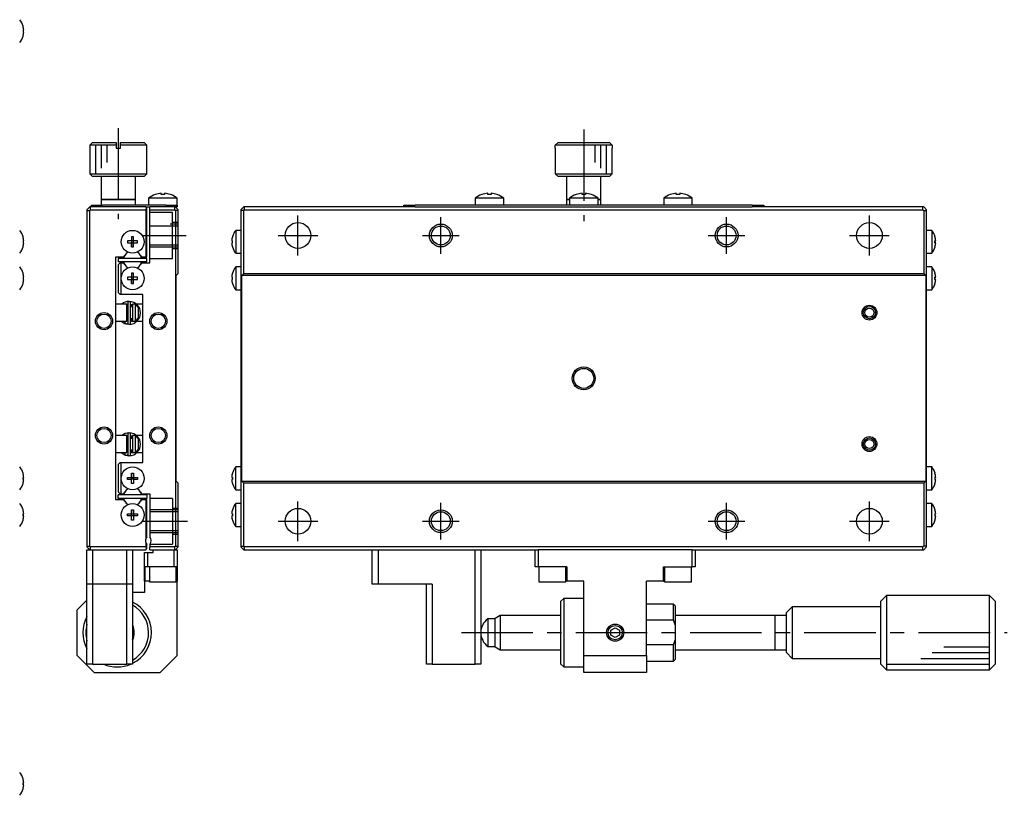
# Model space of a CAD drawing. Extents: x 14 to 364, y 13 to 174.
# Drawn here: x 191.1 to 363.9, y 32.2 to 167.8 of the extents above; entities that cross this region are included whole.
import ezdxf

# ---------------------------------------------------------------- set-up
doc = ezdxf.new("R2010")
doc.units = 0
doc.header["$LTSCALE"] = 10
doc.linetypes.add('CENTER', pattern=[2, 1.25, -0.25, 0.25, -0.25])
doc.linetypes.add('DASHED', pattern=[3.5, 2, -1.5])
doc.layers.get('0').update_dxf_attribs({"linetype": 'CONTINUOUS'})
doc.layers.add('CENTER', color=1, linetype='CENTER')

msp = doc.modelspace()

# ---------------------------------------------------------------- linework, layer by layer
at = {"color": 7, "linetype": 'CONTINUOUS'}
for p, q in [((191.679215, 166.738616), (191.674592, 166.736361)), ((191.794929, 166.03), (191.674592, 166.03)), ((191.674592, 166.03), (191.674592, 165.67)), ((191.674592, 165.67), (191.794929, 165.67)), ((191.674592, 164.963639), (191.679215, 164.961384)), ((203.85, 146.4), (203.35, 145.9)), ((207.95, 145.9), (203.35, 145.9)), ((203.35, 145.9), (203.35, 140.9)), ((203.85, 146.4), (207.95, 146.4)), ((207.95, 146.4), (207.95, 145.9)), ((207.95, 145.9), (207.95, 145.4)), ((207.95, 145.4), (208.75, 145.4)), ((208.75, 146.4), (212.85, 146.4)), ((208.75, 145.9), (208.75, 146.4)), ((213.35, 145.9), (208.75, 145.9)), ((208.75, 145.4), (208.75, 145.9)), ((213.35, 145.9), (212.85, 146.4)), ((213.35, 140.9), (213.35, 145.9)), ((284.794929, 145.4), (284.810955, 145.4)), ((284.794929, 145.4), (284.794929, 140.9)), ((284.810955, 145.9), (285.312743, 146.4)), ((294.778904, 145.9), (284.810955, 145.9)), ((284.810955, 145.4), (284.810955, 145.9)), ((285.312743, 146.4), (294.277116, 146.4)), ((294.277116, 146.4), (294.778904, 145.9)), ((294.778904, 145.9), (294.778904, 145.4)), ((294.778904, 145.4), (294.794929, 145.4)), ((294.794929, 140.9), (294.794929, 145.4)), ((203.35, 140.9), (208.35, 140.9)), ((203.35, 140.9), (203.85, 140.4)), ((208.35, 140.4), (203.85, 140.4)), ((205.35, 140.4), (205.35, 136.4)), ((208.35, 140.9), (213.35, 140.9)), ((212.85, 140.4), (208.35, 140.4)), ((211.35, 136.4), (211.35, 140.4)), ((212.85, 140.4), (213.35, 140.9)), ((284.794929, 140.9), (294.794929, 140.9)), ((284.794929, 140.9), (285.294929, 140.4)), ((294.294929, 140.4), (285.294929, 140.4)), ((286.794929, 140.4), (286.794929, 136.4)), ((292.794929, 136.4), (292.794929, 140.4)), ((294.294929, 140.4), (294.794929, 140.9)), ((216.15, 136.622499), (213.65, 136.622499)), ((213.65, 136.622499), (213.65, 135.4)), ((214.833755, 137.265302), (214.8, 137.265302)), ((215.85, 137.265302), (215.85, 137.477436)), ((216.45, 137.265302), (215.85, 137.265302)), ((218.65, 136.622499), (216.15, 136.622499)), ((216.45, 137.477436), (216.45, 137.265302)), ((217.5, 137.265302), (217.466245, 137.265302)), ((218.65, 135.4), (218.65, 136.622499)), ((275.794929, 136.622499), (270.794929, 136.622499)), ((270.794929, 136.622499), (270.794929, 135.4)), ((271.978685, 137.265302), (271.944929, 137.265302)), ((272.994929, 137.265302), (272.994929, 137.477436)), ((273.594929, 137.265302), (272.994929, 137.265302)), ((273.594929, 137.477436), (273.594929, 137.265302)), ((274.644929, 137.265302), (274.611174, 137.265302)), ((275.794929, 135.4), (275.794929, 136.622499)), ((292.294929, 136.622499), (287.294929, 136.622499)), ((287.294929, 136.622499), (287.294929, 135.4)), ((288.478685, 137.265302), (288.444929, 137.265302)), ((289.494929, 137.265302), (289.494929, 137.477436)), ((290.094929, 137.265302), (289.494929, 137.265302)), ((290.094929, 137.477436), (290.094929, 137.265302)), ((291.144929, 137.265302), (291.111174, 137.265302)), ((292.294929, 135.4), (292.294929, 136.622499)), ((308.794929, 136.622499), (303.794929, 136.622499)), ((303.794929, 136.622499), (303.794929, 135.4)), ((304.978685, 137.265302), (304.944929, 137.265302)), ((305.994929, 137.265302), (305.994929, 137.477436)), ((306.594929, 137.265302), (305.994929, 137.265302)), ((306.594929, 137.477436), (306.594929, 137.265302)), ((307.644929, 137.265302), (307.611174, 137.265302)), ((308.794929, 135.4), (308.794929, 136.622499)), ((202.85, 134.6), (203.35, 135.1)), ((203.5, 135.1), (203.35, 135.1)), ((203.5, 134.6), (203.5, 135.1)), ((213.15, 135.1), (203.5, 135.1)), ((203.65, 135.1), (203.65, 135.4)), ((203.65, 135.4), (205.65, 135.4)), ((205.35, 136.4), (208.35, 136.4)), ((208.35, 136.4), (205.35, 136.4)), ((205.35, 136.4), (205.35, 135.4)), ((216.65, 135.4), (205.65, 135.4)), ((208.35, 136.4), (211.35, 136.4)), ((211.35, 136.4), (208.35, 136.4)), ((211.35, 135.4), (211.35, 136.4)), ((213.15, 135.1), (213.85, 135.1)), ((213.35, 134.9), (213.15, 135.1)), ((213.15, 134.6), (213.35, 134.8)), ((213.35, 134.8), (213.35, 134.9)), ((213.35, 126.3), (213.35, 134.8)), ((218.2, 135.1), (213.85, 135.1)), ((213.85, 134.6), (213.85, 135.1)), ((216.65, 135.4), (218.65, 135.4)), ((218.2, 135.1), (218.2, 134.6)), ((218.35, 135.1), (218.2, 135.1)), ((218.65, 135.1), (218.35, 135.1)), ((218.85, 134.6), (218.35, 135.1)), ((218.65, 135.4), (218.65, 135.1)), ((230.294929, 135.1), (229.794929, 134.6)), ((230.444929, 135.1), (230.294929, 135.1)), ((230.444929, 134.6), (230.444929, 135.1)), ((259.241364, 135.1), (230.444929, 135.1)), ((258.294929, 135.1), (258.294929, 135.4)), ((258.294929, 135.4), (260.294929, 135.4)), ((260.294929, 135.1), (259.241364, 135.1)), ((273.294929, 135.4), (260.294929, 135.4)), ((260.294929, 135.1), (319.294929, 135.1)), ((289.794929, 135.4), (273.294929, 135.4)), ((286.794929, 136.4), (287.294929, 136.4)), ((287.294929, 136.4), (286.794929, 136.4)), ((286.794929, 136.4), (286.794929, 135.4)), ((306.294929, 135.4), (289.794929, 135.4)), ((292.294929, 136.4), (292.794929, 136.4)), ((292.794929, 136.4), (292.294929, 136.4)), ((292.794929, 135.4), (292.794929, 136.4)), ((319.294929, 135.4), (306.294929, 135.4)), ((319.294929, 135.4), (321.294929, 135.4)), ((320.348495, 135.1), (319.294929, 135.1)), ((349.144929, 135.1), (320.348495, 135.1)), ((321.294929, 135.4), (321.294929, 135.1)), ((349.144929, 134.6), (349.144929, 135.1)), ((349.294929, 135.1), (349.144929, 135.1)), ((349.794929, 134.6), (349.294929, 135.1)), ((202.85, 134.6), (202.85, 134.45)), ((202.85, 134.45), (202.85, 75.75)), ((202.85, 134.45), (203.35, 134.45)), ((203.35, 134.45), (203.5, 134.6)), ((203.35, 75.75), (203.35, 134.45)), ((203.5, 134.6), (213.15, 134.6)), ((213.15, 134.6), (213.15, 126.3)), ((213.85, 134.6), (218.2, 134.6)), ((213.85, 125.3), (213.85, 134.6)), ((218.2, 134.6), (218.35, 134.45)), ((218.35, 134.45), (218.35, 75.75)), ((218.85, 134.45), (218.35, 134.45)), ((218.85, 134.45), (218.85, 134.6)), ((218.85, 123.45), (218.85, 134.45)), ((229.794929, 134.6), (229.794929, 134.45)), ((229.794929, 134.45), (229.794929, 129.8)), ((230.294929, 134.45), (229.794929, 134.45)), ((230.294929, 134.45), (230.444929, 134.6)), ((230.294929, 123.45), (230.294929, 134.45)), ((230.444929, 134.6), (349.144929, 134.6)), ((349.144929, 134.6), (349.294929, 134.45)), ((349.294929, 134.45), (349.294929, 123.45)), ((349.294929, 134.45), (349.794929, 134.45)), ((349.794929, 134.45), (349.794929, 134.6)), ((349.794929, 129.8), (349.794929, 134.45)), ((191.679215, 129.888616), (191.674592, 129.886361)), ((191.679215, 129.888616), (191.674592, 129.886361)), ((211.03, 129.886361), (210.67, 129.886361)), ((210.67, 129.886361), (210.67, 129.18)), ((210.67, 129.886361), (210.67, 129.18)), ((211.03, 129.18), (211.03, 129.886361)), ((228.325408, 129.886361), (228.320785, 129.888616)), ((228.89693, 131), (228.89693, 127)), ((229.794929, 131), (228.89693, 131)), ((229.794929, 129.8), (229.794929, 128.2)), ((350.692929, 131), (349.794929, 131)), ((349.794929, 128.2), (349.794929, 129.8)), ((350.692929, 131), (350.692929, 127)), ((351.264451, 129.886361), (351.269074, 129.888616)), ((191.794929, 129.18), (191.674592, 129.18)), ((191.674592, 129.18), (191.674592, 128.82)), ((191.674592, 128.82), (191.794929, 128.82)), ((191.674592, 128.113639), (191.679215, 128.111384)), ((191.674592, 128.113639), (191.679215, 128.111384)), ((210.67, 129.18), (209.963639, 129.18)), ((209.963639, 129.18), (209.963639, 128.82)), ((209.963639, 128.82), (210.67, 128.82)), ((210.680372, 129.169628), (210.67, 129.18)), ((210.680372, 128.830372), (210.67, 128.82)), ((210.67, 128.82), (210.67, 128.113639)), ((210.67, 128.113639), (210.67, 128.82)), ((210.67, 128.113639), (211.03, 128.113639)), ((211.019628, 129.169628), (210.680372, 129.169628)), ((210.680372, 129.169628), (210.680372, 128.830372)), ((210.680372, 128.830372), (211.019628, 128.830372)), ((211.019628, 129.169628), (211.03, 129.18)), ((211.019628, 128.830372), (211.019628, 129.169628)), ((211.019628, 128.830372), (211.03, 128.82)), ((211.736361, 129.18), (211.03, 129.18)), ((211.03, 128.82), (211.736361, 128.82)), ((211.03, 128.113639), (211.03, 128.82)), ((211.736361, 128.82), (211.736361, 129.18)), ((228.325408, 129.18), (228.205071, 129.18)), ((228.205071, 128.82), (228.325408, 128.82)), ((228.320785, 128.111384), (228.325408, 128.113639)), ((228.325408, 128.82), (228.325408, 129.18)), ((229.794929, 128.2), (229.794929, 123.4)), ((349.794929, 123.4), (349.794929, 128.2)), ((351.264451, 129.18), (351.384788, 129.18)), ((351.264451, 128.82), (351.264451, 129.18)), ((351.384788, 128.82), (351.264451, 128.82)), ((351.269074, 128.111384), (351.264451, 128.113639)), ((207.85, 126.3), (207.85, 83.9)), ((209.305588, 126.3), (207.85, 126.3)), ((209.305588, 126.3), (209.475185, 126.59375)), ((212.224815, 126.59375), (212.394412, 126.3)), ((213.15, 126.3), (212.394412, 126.3)), ((213.35, 126.3), (213.15, 126.3)), ((228.89693, 127), (229.794929, 127)), ((349.794929, 127), (350.692929, 127)), ((213.35, 126.1), (208.35, 126.1)), ((208.35, 126.1), (208.35, 125.5)), ((213.35, 125.5), (208.35, 125.5)), ((208.7, 125.3), (208.35, 124.95)), ((208.35, 124.95), (208.35, 120.15)), ((208.7, 125.3), (208.85, 125.3)), ((208.85, 122.6), (208.85, 125.3)), ((208.85, 125.3), (209.305588, 125.3)), ((209.475185, 125.00625), (209.305588, 125.3)), ((212.394412, 125.3), (212.224815, 125.00625)), ((212.394412, 125.3), (213.85, 125.3)), ((213.35, 125.5), (213.35, 126.1)), ((228.89693, 124.6), (228.89693, 120.6)), ((229.794929, 124.6), (228.89693, 124.6)), ((350.692929, 124.6), (349.794929, 124.6)), ((350.692929, 124.6), (350.692929, 120.6)), ((191.679215, 123.488616), (191.674592, 123.486361)), ((191.679215, 123.488616), (191.674592, 123.486361)), ((191.794929, 122.78), (191.674592, 122.78)), ((191.674592, 122.78), (191.674592, 122.42)), ((210.67, 122.78), (209.963639, 122.78)), ((209.963639, 122.78), (209.963639, 122.42)), ((211.03, 123.486361), (210.67, 123.486361)), ((210.67, 123.486361), (210.67, 122.78)), ((210.67, 123.486361), (210.67, 122.78)), ((210.680372, 122.769628), (210.67, 122.78)), ((211.019628, 122.769628), (210.680372, 122.769628)), ((210.680372, 122.769628), (210.680372, 122.430372)), ((211.019628, 122.769628), (211.03, 122.78)), ((211.019628, 122.430372), (211.019628, 122.769628)), ((211.03, 122.78), (211.03, 123.486361)), ((211.736361, 122.78), (211.03, 122.78)), ((211.736361, 122.42), (211.736361, 122.78)), ((218.5, 123.1), (218.85, 123.45)), ((218.5, 87.1), (218.5, 123.1)), ((228.325408, 122.78), (228.205071, 122.78)), ((228.325408, 123.486361), (228.320785, 123.488616)), ((228.325408, 122.42), (228.325408, 122.78)), ((229.794929, 123.4), (229.794929, 121.8)), ((229.944929, 123.1), (230.294929, 123.45)), ((229.944929, 87.1), (229.944929, 123.1)), ((349.644929, 123.1), (229.944929, 123.1)), ((230.294929, 123.45), (349.294929, 123.45)), ((349.294929, 123.45), (349.644929, 123.1)), ((349.644929, 123.1), (349.644929, 87.1)), ((349.794929, 121.8), (349.794929, 123.4)), ((351.264451, 123.486361), (351.269074, 123.488616)), ((351.264451, 122.78), (351.384788, 122.78)), ((351.264451, 122.42), (351.264451, 122.78)), ((191.674592, 122.42), (191.794929, 122.42)), ((191.674592, 121.713639), (191.679215, 121.711384)), ((191.674592, 121.713639), (191.679215, 121.711384)), ((208.85, 119.8), (208.85, 122.6)), ((209.963639, 122.42), (210.67, 122.42)), ((210.680372, 122.430372), (210.67, 122.42)), ((210.67, 122.42), (210.67, 121.713639)), ((210.67, 121.713639), (210.67, 122.42)), ((210.67, 121.713639), (211.03, 121.713639)), ((210.680372, 122.430372), (211.019628, 122.430372)), ((211.019628, 122.430372), (211.03, 122.42)), ((211.03, 122.42), (211.736361, 122.42)), ((211.03, 121.713639), (211.03, 122.42)), ((228.205071, 122.42), (228.325408, 122.42)), ((228.320785, 121.711384), (228.325408, 121.713639)), ((229.794929, 121.8), (229.794929, 88.4)), ((349.794929, 88.4), (349.794929, 121.8)), ((351.384788, 122.42), (351.264451, 122.42)), ((351.269074, 121.711384), (351.264451, 121.713639)), ((208.35, 120.15), (208.7, 119.8)), ((208.85, 119.8), (208.7, 119.8)), ((212.65, 119.8), (208.85, 119.8)), ((212.65, 90.4), (212.65, 119.8)), ((228.89693, 120.6), (229.794929, 120.6)), ((349.794929, 120.6), (350.692929, 120.6)), ((209.85, 118.1), (207.85, 118.1)), ((209.521998, 118.422305), (209.47378, 118.404162)), ((209.47378, 118.404162), (209.475249, 118.404466)), ((209.475249, 118.404466), (209.475562, 118.403702)), ((209.478073, 118.403867), (209.475249, 118.404466)), ((209.523491, 118.422804), (209.521998, 118.422305)), ((209.524552, 118.423157), (209.523491, 118.422804)), ((209.526669, 118.423856), (209.524552, 118.423157)), ((209.528569, 118.424476), (209.526669, 118.423856)), ((209.530027, 118.424948), (209.528569, 118.424476)), ((209.531486, 118.425417), (209.530027, 118.424948)), ((209.532667, 118.425795), (209.531486, 118.425417)), ((209.533678, 118.426115), (209.532667, 118.425795)), ((209.849914, 118.058572), (210.020117, 118.093555)), ((209.85, 115.1), (209.85, 118.1)), ((210.020184, 117.6), (209.85, 117.6)), ((209.850022, 117.989917), (210.020184, 117.734432)), ((210.020184, 118.333916), (210.020184, 114.783916)), ((210.470184, 114.783916), (210.470184, 118.333916)), ((210.85, 117.6), (210.470184, 117.6)), ((210.470246, 118.093234), (210.850092, 117.987161)), ((210.65, 118.056439), (210.65, 117.6)), ((210.85, 118.1), (210.85, 115.1)), ((211.35, 118.1), (210.85, 118.1)), ((211.35, 118.045683), (211.35, 118.1)), ((211.35, 118.045683), (211.85, 117.516515)), ((211.35, 115.154317), (211.35, 118.045683)), ((212.65, 118.1), (211.51693, 118.1)), ((211.85, 117.516515), (211.85, 115.683485)), ((207.85, 115.1), (209.85, 115.1)), ((208.879248, 115.099747), (209.474263, 114.714617)), ((209.449026, 114.725374), (210.217554, 114.560405)), ((209.465126, 114.718464), (209.606695, 115.100027)), ((209.46972, 114.724512), (209.469825, 114.730617)), ((209.470216, 114.719708), (209.46972, 114.724512)), ((209.469825, 114.730617), (209.470528, 114.737981)), ((209.471308, 114.716234), (209.470216, 114.719708)), ((209.470528, 114.737981), (209.471826, 114.746556)), ((209.472989, 114.714115), (209.471308, 114.716234)), ((209.471826, 114.746556), (209.473711, 114.756286)), ((209.475249, 114.713365), (209.472989, 114.714115)), ((209.473711, 114.756286), (209.476168, 114.767105)), ((209.47378, 114.713669), (209.505363, 114.70134)), ((209.476168, 114.767105), (209.479183, 114.778942)), ((209.479183, 114.778942), (209.482736, 114.79172)), ((209.482736, 114.79172), (209.486802, 114.805354)), ((209.486802, 114.805354), (209.491355, 114.819753)), ((209.491355, 114.819753), (209.496365, 114.834823)), ((209.496365, 114.834823), (209.5018, 114.850464)), ((209.5018, 114.850464), (209.507622, 114.866573)), ((209.505363, 114.70134), (209.53929, 114.689963)), ((209.507622, 114.866573), (209.513793, 114.883043)), ((209.513793, 114.883043), (209.520274, 114.899766)), ((209.520274, 114.899766), (209.52702, 114.916631)), ((209.52702, 114.916631), (209.533988, 114.933526)), ((209.533988, 114.933526), (209.541131, 114.950341)), ((209.53929, 114.689963), (209.573734, 114.680297)), ((209.541131, 114.950341), (209.548402, 114.966963)), ((209.548402, 114.966963), (209.555753, 114.983284)), ((209.555753, 114.983284), (209.563136, 114.999195)), ((209.563136, 114.999195), (209.570502, 115.014591)), ((209.570502, 115.014591), (209.577802, 115.029371)), ((209.573734, 114.680297), (209.608607, 114.672365)), ((209.577802, 115.029371), (209.584987, 115.043437)), ((209.584987, 115.043437), (209.592011, 115.056695)), ((209.592011, 115.056695), (209.598827, 115.069059)), ((209.598827, 115.069059), (209.605391, 115.080447)), ((209.605391, 115.080447), (209.611657, 115.090783)), ((209.608607, 114.672365), (209.643825, 114.666187)), ((209.611657, 115.090783), (209.617586, 115.1)), ((209.643825, 114.666187), (209.679301, 114.661776)), ((209.679301, 114.661776), (209.714948, 114.659143)), ((209.714948, 114.659143), (209.75068, 114.658293)), ((209.75068, 114.658293), (209.786409, 114.65923)), ((209.786409, 114.65923), (209.822047, 114.66195)), ((209.822047, 114.66195), (209.857508, 114.666447)), ((209.85, 115.6), (210.020184, 115.6)), ((210.020184, 115.383399), (209.850015, 115.127911)), ((209.857508, 114.666447), (209.892705, 114.67271)), ((209.892705, 114.67271), (209.927553, 114.680723)), ((209.927553, 114.680723), (209.961965, 114.690467)), ((209.961965, 114.690467), (209.995858, 114.70192)), ((209.995858, 114.70192), (210.029149, 114.715053)), ((210.029149, 114.715053), (210.030797, 114.715753)), ((210.470184, 115.6), (210.85, 115.6)), ((210.850081, 115.131015), (210.470246, 115.02428)), ((210.65, 115.6), (210.65, 115.1)), ((210.65, 115.1), (210.769828, 115.1)), ((210.85, 115.1), (211.35, 115.1)), ((211.85, 115.683485), (211.35, 115.154317)), ((211.35, 115.1), (211.35, 115.154317)), ((211.610644, 115.1), (212.65, 115.1)), ((209.85, 95.1), (207.85, 95.1)), ((209.521998, 95.422305), (209.47378, 95.404162)), ((209.47378, 95.404162), (209.475249, 95.404466)), ((209.478073, 95.403867), (209.475249, 95.404466)), ((209.475249, 95.404466), (209.475562, 95.403702)), ((209.523491, 95.422804), (209.521998, 95.422305)), ((209.524552, 95.423157), (209.523491, 95.422804)), ((209.526669, 95.423856), (209.524552, 95.423157)), ((209.528569, 95.424476), (209.526669, 95.423856)), ((209.530027, 95.424948), (209.528569, 95.424476)), ((209.531486, 95.425417), (209.530027, 95.424948)), ((209.532667, 95.425795), (209.531486, 95.425417)), ((209.533678, 95.426115), (209.532667, 95.425795)), ((209.849914, 95.058572), (210.020117, 95.093555)), ((209.85, 92.1), (209.85, 95.1)), ((210.020184, 95.333916), (210.020184, 91.783916)), ((210.470184, 91.783916), (210.470184, 95.333916)), ((210.470246, 95.093234), (210.850092, 94.987161)), ((210.65, 95.056439), (210.65, 94.6)), ((210.85, 95.1), (210.85, 92.1)), ((211.35, 95.1), (210.85, 95.1)), ((211.35, 95.045683), (211.35, 95.1)), ((211.35, 92.154317), (211.35, 95.045683)), ((211.35, 95.045683), (211.85, 94.516515)), ((212.65, 95.1), (211.51693, 95.1)), ((210.020184, 94.6), (209.85, 94.6)), ((209.850022, 94.989917), (210.020184, 94.734432)), ((210.85, 94.6), (210.470184, 94.6)), ((211.85, 94.516515), (211.85, 92.683485)), ((207.85, 92.1), (209.85, 92.1)), ((208.879248, 92.099747), (209.474263, 91.714617)), ((209.449026, 91.725374), (209.462764, 91.71947)), ((209.462764, 91.71947), (210.217554, 91.560405)), ((209.465126, 91.718464), (209.606695, 92.100027)), ((209.46972, 91.724512), (209.469825, 91.730617)), ((209.470216, 91.719708), (209.46972, 91.724512)), ((209.469825, 91.730617), (209.470528, 91.737981)), ((209.471308, 91.716234), (209.470216, 91.719708)), ((209.470528, 91.737981), (209.471826, 91.746556)), ((209.472989, 91.714115), (209.471308, 91.716234)), ((209.471826, 91.746556), (209.473711, 91.756286)), ((209.475249, 91.713365), (209.472989, 91.714115)), ((209.473711, 91.756286), (209.476168, 91.767105)), ((209.47378, 91.713669), (209.505363, 91.70134)), ((209.476168, 91.767105), (209.479183, 91.778942)), ((209.479183, 91.778942), (209.482736, 91.79172)), ((209.482736, 91.79172), (209.486802, 91.805354)), ((209.486802, 91.805354), (209.491355, 91.819753)), ((209.491355, 91.819753), (209.496365, 91.834823)), ((209.496365, 91.834823), (209.5018, 91.850464)), ((209.5018, 91.850464), (209.507622, 91.866573)), ((209.505363, 91.70134), (209.53929, 91.689963)), ((209.507622, 91.866573), (209.513793, 91.883043)), ((209.513793, 91.883043), (209.520274, 91.899766)), ((209.520274, 91.899766), (209.52702, 91.916631)), ((209.52702, 91.916631), (209.533988, 91.933526)), ((209.533988, 91.933526), (209.541131, 91.950341)), ((209.53929, 91.689963), (209.573734, 91.680297)), ((209.541131, 91.950341), (209.548402, 91.966963)), ((209.548402, 91.966963), (209.555753, 91.983284)), ((209.555753, 91.983284), (209.563136, 91.999195)), ((209.563136, 91.999195), (209.570502, 92.014591)), ((209.570502, 92.014591), (209.577802, 92.029371)), ((209.573734, 91.680297), (209.608607, 91.672365)), ((209.577802, 92.029371), (209.584987, 92.043437)), ((209.584987, 92.043437), (209.592011, 92.056695)), ((209.592011, 92.056695), (209.598827, 92.069059)), ((209.598827, 92.069059), (209.605391, 92.080447)), ((209.605391, 92.080447), (209.611657, 92.090783)), ((209.608607, 91.672365), (209.643825, 91.666187)), ((209.611657, 92.090783), (209.617586, 92.1)), ((209.643825, 91.666187), (209.679301, 91.661776)), ((209.679301, 91.661776), (209.714948, 91.659143)), ((209.714948, 91.659143), (209.75068, 91.658293)), ((209.75068, 91.658293), (209.786409, 91.65923)), ((209.786409, 91.65923), (209.822047, 91.66195)), ((209.822047, 91.66195), (209.857508, 91.666447)), ((209.85, 92.6), (210.020184, 92.6)), ((210.020184, 92.383399), (209.850015, 92.127911)), ((209.857508, 91.666447), (209.892705, 91.67271)), ((209.892705, 91.67271), (209.927553, 91.680723)), ((209.927553, 91.680723), (209.961965, 91.690467)), ((209.961965, 91.690467), (209.995858, 91.70192)), ((209.995858, 91.70192), (210.029149, 91.715053)), ((210.029149, 91.715053), (210.030797, 91.715753)), ((210.470184, 92.6), (210.85, 92.6)), ((210.850081, 92.131015), (210.470246, 92.02428)), ((210.65, 92.6), (210.65, 92.1)), ((210.65, 92.1), (210.769828, 92.1)), ((210.85, 92.1), (211.35, 92.1)), ((211.85, 92.683485), (211.35, 92.154317)), ((211.35, 92.1), (211.35, 92.154317)), ((211.610644, 92.1), (212.65, 92.1)), ((208.7, 90.4), (208.35, 90.05)), ((208.35, 90.05), (208.35, 85.25)), ((208.7, 90.4), (208.85, 90.4)), ((208.85, 87.6), (208.85, 90.4)), ((208.85, 90.4), (212.65, 90.4)), ((191.674592, 88.486361), (191.679215, 88.488616)), ((191.674592, 88.486361), (191.679215, 88.488616)), ((210.67, 88.486361), (211.03, 88.486361)), ((210.67, 87.78), (210.67, 88.486361)), ((210.67, 88.486361), (210.67, 87.78)), ((211.03, 88.486361), (211.03, 87.78)), ((228.320785, 88.488616), (228.325408, 88.486361)), ((228.89693, 85.6), (228.89693, 89.6)), ((229.794929, 89.6), (228.89693, 89.6)), ((229.794929, 88.4), (229.794929, 86.8)), ((350.692929, 89.6), (349.794929, 89.6)), ((349.794929, 86.8), (349.794929, 88.4)), ((350.692929, 85.6), (350.692929, 89.6)), ((351.269074, 88.488616), (351.264451, 88.486361)), ((191.674592, 87.42), (191.674592, 87.78)), ((191.674592, 87.78), (191.794929, 87.78)), ((191.794929, 87.42), (191.674592, 87.42)), ((191.679215, 86.711384), (191.674592, 86.713639)), ((191.679215, 86.711384), (191.674592, 86.713639)), ((208.85, 84.9), (208.85, 87.6)), ((209.963639, 87.42), (209.963639, 87.78)), ((209.963639, 87.78), (210.67, 87.78)), ((210.67, 87.42), (209.963639, 87.42)), ((210.680372, 87.769628), (210.67, 87.78)), ((210.680372, 87.430372), (210.67, 87.42)), ((210.67, 86.713639), (210.67, 87.42)), ((210.67, 86.713639), (210.67, 87.42)), ((211.03, 86.713639), (210.67, 86.713639)), ((210.680372, 87.769628), (211.019628, 87.769628)), ((210.680372, 87.430372), (210.680372, 87.769628)), ((211.019628, 87.430372), (210.680372, 87.430372)), ((211.019628, 87.769628), (211.03, 87.78)), ((211.019628, 87.769628), (211.019628, 87.430372)), ((211.019628, 87.430372), (211.03, 87.42)), ((211.03, 87.78), (211.736361, 87.78)), ((211.03, 87.42), (211.03, 86.713639)), ((211.736361, 87.42), (211.03, 87.42)), ((211.736361, 87.78), (211.736361, 87.42)), ((218.85, 86.75), (218.5, 87.1)), ((218.85, 75.75), (218.85, 86.75)), ((228.205071, 87.78), (228.325408, 87.78)), ((228.325408, 87.42), (228.205071, 87.42)), ((228.325408, 86.713639), (228.320785, 86.711384)), ((228.325408, 87.78), (228.325408, 87.42)), ((229.794929, 86.8), (229.794929, 82)), ((230.294929, 86.75), (229.944929, 87.1)), ((229.944929, 87.1), (349.644929, 87.1)), ((230.294929, 75.75), (230.294929, 86.75)), ((349.294929, 86.75), (230.294929, 86.75)), ((349.644929, 87.1), (349.294929, 86.75)), ((349.294929, 86.75), (349.294929, 75.75)), ((349.794929, 82), (349.794929, 86.8)), ((351.384788, 87.78), (351.264451, 87.78)), ((351.264451, 87.78), (351.264451, 87.42)), ((351.264451, 87.42), (351.384788, 87.42)), ((351.264451, 86.713639), (351.269074, 86.711384)), ((208.35, 85.25), (208.7, 84.9)), ((208.35, 84.1), (208.35, 84.7)), ((213.35, 84.7), (208.35, 84.7)), ((208.85, 84.9), (208.7, 84.9)), ((208.85, 84.9), (209.305588, 84.9)), ((209.305588, 84.9), (209.475185, 85.19375)), ((212.224815, 85.19375), (212.394412, 84.9)), ((212.394412, 84.9), (213.85, 84.9)), ((213.35, 84.7), (213.35, 84.1)), ((213.85, 84.9), (213.85, 77.361438)), ((228.89693, 85.6), (229.794929, 85.6)), ((349.794929, 85.6), (350.692929, 85.6)), ((207.85, 83.9), (209.305588, 83.9)), ((213.35, 84.1), (208.35, 84.1)), ((209.475185, 83.60625), (209.305588, 83.9)), ((212.394412, 83.9), (212.224815, 83.60625)), ((212.394412, 83.9), (213.15, 83.9)), ((213.15, 83.9), (213.15, 77.01225)), ((213.15, 83.9), (213.35, 83.9)), ((213.35, 77.361438), (213.35, 83.9)), ((228.89693, 79.2), (228.89693, 83.2)), ((229.794929, 83.2), (228.89693, 83.2)), ((350.692929, 83.2), (349.794929, 83.2)), ((350.692929, 79.2), (350.692929, 83.2)), ((191.674592, 82.086361), (191.679215, 82.088616)), ((191.674592, 82.086361), (191.679215, 82.088616)), ((191.674592, 81.02), (191.674592, 81.38)), ((191.674592, 81.38), (191.794929, 81.38)), ((209.963639, 81.02), (209.963639, 81.38)), ((209.963639, 81.38), (210.67, 81.38)), ((210.67, 82.086361), (211.03, 82.086361)), ((210.67, 81.38), (210.67, 82.086361)), ((210.67, 82.086361), (210.67, 81.38)), ((210.680372, 81.369628), (210.67, 81.38)), ((210.680372, 81.369628), (211.019628, 81.369628)), ((210.680372, 81.030372), (210.680372, 81.369628)), ((211.019628, 81.369628), (211.03, 81.38)), ((211.019628, 81.369628), (211.019628, 81.030372)), ((211.03, 82.086361), (211.03, 81.38)), ((211.03, 81.38), (211.736361, 81.38)), ((211.736361, 81.38), (211.736361, 81.02)), ((228.205071, 81.38), (228.325408, 81.38)), ((228.320785, 82.088616), (228.325408, 82.086361)), ((228.325408, 81.38), (228.325408, 81.02)), ((229.794929, 82), (229.794929, 80.4)), ((349.794929, 80.4), (349.794929, 82)), ((351.269074, 82.088616), (351.264451, 82.086361)), ((351.384788, 81.38), (351.264451, 81.38)), ((351.264451, 81.38), (351.264451, 81.02)), ((191.794929, 81.02), (191.674592, 81.02)), ((191.679215, 80.311384), (191.674592, 80.313639)), ((191.679215, 80.311384), (191.674592, 80.313639)), ((210.67, 81.02), (209.963639, 81.02)), ((210.680372, 81.030372), (210.67, 81.02)), ((210.67, 80.313639), (210.67, 81.02)), ((210.67, 80.313639), (210.67, 81.02)), ((211.03, 80.313639), (210.67, 80.313639)), ((211.019628, 81.030372), (210.680372, 81.030372)), ((211.019628, 81.030372), (211.03, 81.02)), ((211.03, 81.02), (211.03, 80.313639)), ((211.736361, 81.02), (211.03, 81.02)), ((228.325408, 81.02), (228.205071, 81.02)), ((228.325408, 80.313639), (228.320785, 80.311384)), ((229.794929, 80.4), (229.794929, 75.75)), ((349.794929, 75.75), (349.794929, 80.4)), ((351.264451, 81.02), (351.384788, 81.02)), ((351.264451, 80.313639), (351.269074, 80.311384)), ((228.89693, 79.2), (229.794929, 79.2)), ((349.794929, 79.2), (350.692929, 79.2)), ((213.15, 76.38775), (213.15, 75.6)), ((213.35, 75.4), (213.35, 76.038562)), ((213.85, 76.038562), (213.85, 75.6)), ((202.85, 75.75), (202.85, 75.6)), ((202.85, 75.75), (203.35, 75.75)), ((202.85, 75.6), (203.35, 75.1)), ((202.85, 69.1), (202.85, 75.1)), ((202.85, 75.1), (203.35, 75.1)), ((203.5, 75.6), (203.35, 75.75)), ((203.35, 75.1), (203.5, 75.1)), ((213.15, 75.6), (203.5, 75.6)), ((203.5, 75.1), (203.5, 75.6)), ((203.5, 75.1), (213.15, 75.1)), ((203.85, 75.1), (203.85, 69.1)), ((209.85, 69.1), (209.85, 75.1)), ((210.85, 75.1), (210.85, 69.1)), ((212.95, 72.1), (212.95, 74.6)), ((212.95, 74.6), (213.45, 74.6)), ((213.35, 75.4), (213.15, 75.6)), ((213.15, 75.1), (213.35, 75.3)), ((213.35, 75.3), (213.35, 75.4)), ((213.45, 74.6), (213.45, 72.1)), ((213.45, 74.6), (214.45, 74.6)), ((218.2, 75.6), (213.85, 75.6)), ((213.85, 75.1), (213.85, 75.6)), ((213.85, 75.1), (218.2, 75.1)), ((214.45, 74.6), (214.45, 75.1)), ((218.15, 72.1), (218.15, 75.1)), ((218.35, 75.75), (218.2, 75.6)), ((218.2, 75.6), (218.2, 75.1)), ((218.2, 75.1), (218.35, 75.1)), ((218.35, 75.75), (218.85, 75.75)), ((218.35, 75.1), (218.85, 75.6)), ((218.35, 75.1), (218.65, 75.1)), ((218.65, 75.1), (218.65, 72.1)), ((218.85, 75.6), (218.85, 75.75)), ((229.794929, 75.75), (229.794929, 75.6)), ((229.794929, 75.75), (230.294929, 75.75)), ((229.794929, 75.6), (230.294929, 75.1)), ((230.444929, 75.6), (230.294929, 75.75)), ((230.294929, 75.1), (230.444929, 75.1)), ((230.444929, 75.1), (230.444929, 75.6)), ((349.144929, 75.6), (230.444929, 75.6)), ((230.444929, 75.1), (281.494929, 75.1)), ((252.794929, 69.1), (252.794929, 75.1)), ((253.794929, 75.1), (253.794929, 69.1)), ((270.794929, 55.1), (270.794929, 75.1)), ((271.794929, 75.1), (271.794929, 55.1)), ((281.294929, 72.1), (281.294929, 75.1)), ((281.494929, 75.1), (281.794929, 75.1)), ((281.794929, 75.1), (281.794929, 72.1)), ((308.794929, 75.1), (281.794929, 75.1)), ((308.794929, 72.1), (308.794929, 75.1)), ((308.794929, 75.1), (309.094929, 75.1)), ((309.094929, 75.1), (349.144929, 75.1)), ((309.294929, 75.1), (309.294929, 72.1)), ((349.294929, 75.75), (349.144929, 75.6)), ((349.144929, 75.1), (349.144929, 75.6)), ((349.144929, 75.1), (349.294929, 75.1)), ((349.794929, 75.75), (349.294929, 75.75)), ((349.294929, 75.1), (349.794929, 75.6)), ((349.794929, 75.6), (349.794929, 75.75)), ((213.45, 72.1), (212.95, 72.1)), ((212.95, 69.6), (212.95, 72.1)), ((212.990264, 72.1), (212.990264, 69.6)), ((218.15, 72.1), (213.45, 72.1)), ((213.8, 72.1), (213.8, 69.5)), ((218.65, 72.1), (218.15, 72.1)), ((218.5, 69.5), (218.5, 72.1)), ((218.580821, 69.6), (218.580821, 72.1)), ((218.65, 72.1), (218.65, 69.6)), ((281.794929, 72.1), (281.294929, 72.1)), ((286.842457, 72.1), (281.794929, 72.1)), ((281.944929, 72.1), (281.944929, 69.5)), ((286.644929, 69.5), (286.644929, 72.1)), ((286.813085, 69.6), (286.813085, 72.1)), ((286.842457, 72.1), (286.842457, 69.6)), ((303.747402, 72.1), (308.794929, 72.1)), ((303.747402, 69.6), (303.747402, 72.1)), ((303.776774, 72.1), (303.776774, 69.6)), ((303.944929, 72.1), (303.944929, 69.5)), ((308.644929, 69.5), (308.644929, 72.1)), ((309.294929, 72.1), (308.794929, 72.1)), ((212.990264, 69.6), (212.95, 69.6)), ((212.95, 69.6), (212.95, 67.6)), ((213.8, 69.6), (212.990264, 69.6)), ((213.8, 69.5), (218.5, 69.5)), ((218.580821, 69.6), (218.5, 69.6)), ((218.65, 69.6), (218.580821, 69.6)), ((218.65, 56.6), (218.65, 69.6)), ((281.944929, 69.5), (286.644929, 69.5)), ((286.813085, 69.6), (286.644929, 69.6)), ((286.842457, 69.6), (286.813085, 69.6)), ((289.794929, 69.6), (286.842457, 69.6)), ((289.794929, 56.6), (289.794929, 69.6)), ((303.747402, 69.6), (300.794929, 69.6)), ((300.794929, 56.6), (300.794929, 69.6)), ((303.776774, 69.6), (303.747402, 69.6)), ((303.776774, 69.6), (303.944929, 69.6)), ((303.944929, 69.5), (308.644929, 69.5)), ((203.85, 69.1), (202.85, 69.1)), ((202.85, 55.1), (202.85, 69.1)), ((209.85, 69.1), (203.85, 69.1)), ((203.85, 69.1), (203.85, 55.1)), ((210.85, 69.1), (209.85, 69.1)), ((209.85, 55.1), (209.85, 69.1)), ((210.85, 69.1), (210.85, 55.1)), ((212.95, 67.6), (210.85, 67.6)), ((253.794929, 69.1), (252.794929, 69.1)), ((263.294929, 69.1), (253.794929, 69.1)), ((262.294929, 55.1), (262.294929, 69.1)), ((263.294929, 69.1), (263.294929, 55.1)), ((202.85, 66.3), (201.15, 64.6)), ((286.294929, 66.6), (285.794929, 66.1)), ((285.794929, 63.6), (285.794929, 66.1)), ((285.794929, 60.649811), (285.794929, 66.1)), ((286.294929, 66.6), (286.294929, 60.65434)), ((289.794929, 66.6), (286.294929, 66.6)), ((342.794929, 67.1), (341.794929, 66.1)), ((341.794929, 65.1), (341.794929, 66.1)), ((341.794929, 60.6), (341.794929, 66.1)), ((342.794929, 67.1), (342.794929, 60.6)), ((360.794929, 67.1), (342.794929, 67.1)), ((360.794929, 60.6), (360.794929, 67.1)), ((361.794929, 66.1), (360.794929, 67.1)), ((361.794929, 66.1), (361.794929, 60.6)), ((201.15, 56.6), (201.15, 64.6)), ((305.494929, 65.6), (300.794929, 65.6)), ((305.494929, 62.820115), (305.494929, 65.6)), ((305.794929, 65.3), (305.494929, 65.6)), ((305.794929, 65.3), (305.794929, 61.997165)), ((326.294929, 65.1), (325.294929, 64.1)), ((325.294929, 63.6), (325.294929, 64.1)), ((325.294929, 60.6), (325.294929, 64.1)), ((326.294929, 65.1), (326.294929, 60.6)), ((341.794929, 65.1), (326.294929, 65.1)), ((341.794929, 56.1), (341.794929, 65.1)), ((341.794929, 60.6), (341.794929, 65.1)), ((272.994929, 63), (272.994929, 58.2)), ((274.294929, 63), (272.994929, 63)), ((275.160955, 63.6), (274.294929, 63.1)), ((274.294929, 60.6), (274.294929, 63.1)), ((275.160955, 63.6), (275.160955, 60.6)), ((285.794929, 63.6), (275.160955, 63.6)), ((300.794929, 62.820115), (305.494929, 62.820115)), ((305.794929, 61.997165), (305.494929, 62.820115)), ((323.294929, 63.6), (305.794929, 63.6)), ((323.294929, 63.6), (323.289929, 63.6)), ((323.294929, 60.700027), (323.294929, 63.600005)), ((323.299929, 63.6), (323.294929, 63.6)), ((325.294929, 63.6), (323.294929, 63.6)), ((325.294929, 57.6), (325.294929, 63.6)), ((325.294929, 60.6), (325.294929, 63.6)), ((274.294929, 58.1), (274.294929, 60.6)), ((275.160955, 60.6), (275.160955, 57.6)), ((285.794929, 55.1), (285.794929, 60.649811)), ((286.294929, 60.65434), (286.294929, 54.6)), ((294.544929, 61.033013), (295.294929, 61.466025)), ((294.544929, 60.166987), (294.544929, 61.033013)), ((295.294929, 61.466025), (296.044929, 61.033013)), ((296.044929, 61.033013), (296.044929, 60.166987)), ((305.794929, 61.997165), (305.794929, 59.284344)), ((323.294929, 60.6), (323.294929, 60.700027)), ((323.294929, 60.499973), (323.294929, 60.6)), ((323.294929, 57.599995), (323.294929, 60.499973)), ((325.294929, 57.1), (325.294929, 60.6)), ((325.294929, 57.6), (325.294929, 60.6)), ((326.294929, 60.6), (326.294929, 56.1)), ((341.794929, 55.1), (341.794929, 60.6)), ((341.794929, 56.1), (341.794929, 60.6)), ((342.794929, 60.6), (342.794929, 54.1)), ((360.794929, 54.1), (360.794929, 60.6)), ((361.794929, 60.6), (361.794929, 55.1)), ((295.294929, 59.733975), (294.544929, 60.166987)), ((296.044929, 60.166987), (295.294929, 59.733975)), ((305.494929, 58.461395), (305.794929, 59.284344)), ((305.794929, 59.284344), (305.794929, 55.9)), ((272.994929, 58.2), (274.294929, 58.2)), ((274.294929, 58.1), (275.160955, 57.6)), ((275.160955, 57.6), (285.794929, 57.6)), ((285.794929, 55.1), (285.794929, 57.6)), ((305.494929, 58.461395), (300.794929, 58.461395)), ((305.494929, 55.6), (305.494929, 58.461395)), ((305.794929, 57.6), (323.294929, 57.6)), ((323.289929, 57.6), (323.294929, 57.6)), ((323.294929, 57.6), (323.299929, 57.6)), ((323.294929, 57.6), (325.294929, 57.6)), ((325.294929, 57.1), (325.294929, 57.6)), ((325.294929, 57.1), (326.294929, 56.1)), ((201.15, 56.6), (204.15, 53.6)), ((215.65, 53.6), (218.65, 56.6)), ((289.794929, 56.6), (300.794929, 56.6)), ((289.794929, 53.6), (289.794929, 56.6)), ((300.794929, 56.6), (300.794929, 53.6)), ((300.794929, 55.6), (305.494929, 55.6)), ((305.494929, 55.6), (305.794929, 55.9)), ((326.294929, 56.1), (341.794929, 56.1)), ((341.794929, 55.1), (341.794929, 56.1)), ((203.85, 55.1), (202.85, 55.1)), ((203.85, 55.1), (209.85, 55.1)), ((204.15, 53.6), (215.65, 53.6)), ((210.85, 55.1), (209.85, 55.1)), ((263.294929, 55.1), (262.294929, 55.1)), ((263.294929, 55.1), (270.794929, 55.1)), ((271.794929, 55.1), (270.794929, 55.1)), ((285.794929, 55.1), (286.294929, 54.6)), ((286.294929, 54.6), (289.794929, 54.6)), ((300.794929, 53.6), (289.794929, 53.6)), ((341.794929, 55.1), (342.794929, 54.1)), ((342.794929, 54.1), (360.794929, 54.1)), ((360.794929, 54.1), (361.794929, 55.1)), ((191.674592, 35.036361), (191.679215, 35.038616)), ((191.674592, 34.33), (191.794929, 34.33)), ((191.674592, 33.97), (191.674592, 34.33)), ((191.794929, 33.97), (191.674592, 33.97)), ((191.679215, 33.261384), (191.674592, 33.263639))]:
    msp.add_line(p, q, dxfattribs=at)
at = {"color": 3, "linetype": 'CONTINUOUS'}
for p, q in [((204.35, 145.9), (204.35, 140.9)), ((205.35, 145.9), (205.35, 141.9)), ((206.35, 145.9), (206.35, 142.9)), ((291.794929, 142.9), (291.794929, 145.9)), ((292.794929, 141.9), (292.794929, 145.9)), ((293.794929, 140.9), (293.794929, 145.9)), ((350.794929, 57.1), (360.794929, 57.1)), ((352.794929, 58.1), (360.794929, 58.1)), ((348.794929, 56.1), (360.794929, 56.1)), ((342.794929, 55.1), (360.794929, 55.1))]:
    msp.add_line(p, q, dxfattribs=at)
at = {"color": 3, "linetype": 'DASHED'}
for p, q in [((217.85, 134.1), (213.85, 134.1)), ((217.85, 126.1), (217.85, 134.1)), ((218.85, 131.75), (213.85, 131.75)), ((218.85, 132.099995), (217.449995, 132.099995)), ((218.85, 132.35), (217.85, 132.35)), ((213.85, 128.45), (218.85, 128.45)), ((213.85, 128.100005), (218.85, 128.100005)), ((217.85, 127.85), (218.85, 127.85)), ((213.85, 126.1), (217.85, 126.1)), ((217.85, 84.1), (213.85, 84.1)), ((217.85, 84.1), (217.85, 76.1)), ((218.85, 82.099995), (213.85, 82.099995)), ((218.85, 81.75), (213.85, 81.75)), ((218.85, 82.35), (217.85, 82.35)), ((213.85, 78.45), (218.85, 78.45)), ((213.85, 78.100005), (217.449995, 78.100005)), ((217.449995, 78.100005), (218.85, 78.100005)), ((217.85, 77.85), (218.85, 77.85)), ((213.9004, 76.1), (217.85, 76.1))]:
    msp.add_line(p, q, dxfattribs=at)
at = {"color": 7, "linetype": 'CONTINUOUS'}
for centre, radius in [((239.794929, 130.1), 2.25), ((264.794929, 130.1), 1.65), ((314.794929, 130.1), 1.65), ((339.794929, 130.1), 2.25), ((210.85, 129), 2), ((210.85, 122.6), 2), ((339.794929, 116.6), 1.075), ((205.85, 115.1), 1.25), ((215.35, 115.1), 1.25), ((339.794929, 116.6), 0.8), ((289.794929, 105.1), 2), ((289.794929, 105.1), 1.75), ((205.85, 95.1), 1.25), ((215.35, 95.1), 1.25), ((339.794929, 93.6), 1.075), ((339.794929, 93.6), 0.8), ((210.85, 87.6), 2), ((210.85, 81.2), 2), ((239.794929, 80.1), 2.25), ((264.794929, 80.1), 1.65), ((314.794929, 80.1), 1.65), ((339.794929, 80.1), 2.25), ((295.294929, 60.6), 1.25)]:
    msp.add_circle(centre, radius, dxfattribs=at)
at = {"color": 3, "linetype": 'CONTINUOUS'}
for centre, radius in [((264.794929, 130.1), 2), ((314.794929, 130.1), 2), ((339.794929, 116.6), 1.3), ((205.85, 115.1), 1.5), ((215.35, 115.1), 1.5), ((205.85, 95.1), 1.5), ((215.35, 95.1), 1.5), ((339.794929, 93.6), 1.3), ((264.794929, 80.1), 2), ((314.794929, 80.1), 2), ((295.294929, 60.6), 1.5)]:
    msp.add_circle(centre, radius, dxfattribs=at)
at = {"color": 7, "linetype": 'CONTINUOUS'}
for centre, radius, start, end in [((188.605071, 165.85), 3.2, 16.122533, 38.682187), ((188.605071, 165.85), 3.194933, 3.229709, 16.106712), ((188.605071, 165.85), 3.2, 321.317813, 343.877467), ((188.605071, 165.85), 3.194933, 343.893288, 356.770291), ((216.15, 133.5), 4, 109.724634, 128.682187), ((216.15, 133.5), 3.988734, 94.313394, 109.268203), ((216.15, 133.5), 3.988734, 70.731797, 85.686606), ((216.15, 133.5), 4, 51.317813, 70.275366), ((273.294929, 133.5), 4, 109.724634, 128.682187), ((273.294929, 133.5), 3.988734, 94.313394, 109.268203), ((273.294929, 133.5), 3.988734, 70.731797, 85.686606), ((273.294929, 133.5), 4, 51.317813, 70.275366), ((289.794929, 133.5), 4, 109.724634, 128.682187), ((289.794929, 133.5), 3.988734, 94.313394, 109.268203), ((289.794929, 133.5), 3.988734, 70.731797, 85.686606), ((289.794929, 133.5), 4, 51.317813, 70.275366), ((306.294929, 133.5), 4, 109.724634, 128.682187), ((306.294929, 133.5), 3.988734, 94.313394, 109.268203), ((306.294929, 133.5), 3.988734, 70.731797, 85.686606), ((306.294929, 133.5), 4, 51.317813, 70.275366), ((188.605071, 129), 3.2, 16.122533, 38.682187), ((188.605071, 129), 3.194933, 3.229709, 16.106712), ((231.394929, 129), 3.194933, 163.893288, 176.770291), ((231.394929, 129), 3.2, 141.317813, 163.877467), ((348.194929, 129), 3.2, 16.122533, 38.682187), ((348.194929, 129), 3.194933, 3.229709, 16.106712), ((188.605071, 129), 3.2, 321.317813, 343.877467), ((188.605071, 129), 3.194933, 343.893288, 356.770291), ((231.394929, 129), 3.194933, 183.229709, 196.106712), ((231.394929, 129), 3.2, 196.122533, 218.682187), ((348.194929, 129), 3.2, 321.317813, 343.877467), ((348.194929, 129), 3.194933, 343.893288, 356.770291), ((210.85, 125.799999), 1.5875, 149.999969, 169.10691), ((210.85, 125.8), 1.5875, 135, 150), ((210.85, 125.799999), 1.5875, 120.433182, 135.000249), ((210.964905, 125.685095), 1.75, 121.881533, 135), ((210.85, 125.799999), 1.5875, 45.000026, 59.566818), ((210.735095, 125.685095), 1.75, 45, 58.118467), ((210.85, 125.8), 1.5875, 30, 45), ((210.85, 125.799999), 1.5875, 10.89309, 30), ((188.605071, 122.6), 3.2, 16.122533, 38.682187), ((210.85, 125.799999), 1.5875, 190.893016, 209.999969), ((210.85, 125.8), 1.5875, 210, 225), ((210.85, 125.799999), 1.5875, 224.999974, 239.566737), ((210.964905, 125.914905), 1.75, 225, 238.118467), ((210.85, 125.799999), 1.5875, 300.433263, 314.999751), ((210.735095, 125.914905), 1.75, 301.881533, 315), ((210.85, 125.8), 1.5875, 315, 330), ((210.85, 125.799999), 1.5875, 330.000031, 349.106984), ((231.394929, 122.6), 3.2, 141.317813, 163.877467), ((348.194929, 122.6), 3.2, 16.122533, 38.682187), ((188.605071, 122.6), 3.194933, 3.229709, 16.106712), ((231.394929, 122.6), 3.194933, 163.893288, 176.770291), ((348.194929, 122.6), 3.194933, 3.229709, 16.106712), ((188.605071, 122.6), 3.2, 321.317813, 343.877467), ((188.605071, 122.6), 3.194933, 343.893288, 356.770291), ((231.394929, 122.6), 3.194933, 183.229709, 196.106712), ((231.394929, 122.6), 3.2, 196.122533, 218.682187), ((348.194929, 122.6), 3.2, 321.317813, 343.877467), ((348.194929, 122.6), 3.194933, 343.893288, 356.770291), ((210.246833, 116.553811), 2.003884, 90.86711, 129.490466), ((210.245184, 118.333916), 0.225, 0, 180), ((210.245116, 116.558871), 1.998729, 270.849726, 89.143353), ((210.245184, 114.783916), 0.225, 180, 0), ((210.246833, 93.553811), 2.003884, 90.86711, 129.490466), ((210.245184, 95.333916), 0.225, 0, 180), ((210.245116, 93.558871), 1.998729, 270.849726, 89.143353), ((210.245184, 91.783916), 0.225, 180, 0), ((188.605071, 87.6), 3.2, 16.122533, 38.682187), ((188.605071, 87.6), 3.194933, 3.229709, 16.106712), ((231.394929, 87.6), 3.194933, 163.893288, 176.770291), ((231.394929, 87.6), 3.2, 141.317813, 163.877467), ((348.194929, 87.6), 3.2, 16.122533, 38.682187), ((348.194929, 87.6), 3.194933, 3.229709, 16.106712), ((188.605071, 87.6), 3.2, 321.317813, 343.877467), ((188.605071, 87.6), 3.194933, 343.893288, 356.770291), ((231.394929, 87.6), 3.194933, 183.229709, 196.106712), ((231.394929, 87.6), 3.2, 196.122533, 218.682187), ((348.194929, 87.6), 3.2, 321.317813, 343.877467), ((348.194929, 87.6), 3.194933, 343.893288, 356.770291), ((210.85, 84.400001), 1.5875, 150.000031, 169.106984), ((210.85, 84.4), 1.5875, 135, 150), ((210.964905, 84.285095), 1.75, 121.881533, 135), ((210.85, 84.400001), 1.5875, 120.433263, 134.999751), ((210.85, 84.400001), 1.5875, 44.999974, 59.566737), ((210.735095, 84.285095), 1.75, 45, 58.118467), ((210.85, 84.4), 1.5875, 30, 45), ((210.85, 84.400001), 1.5875, 10.893016, 29.999969), ((188.605071, 81.2), 3.2, 16.122533, 38.682187), ((210.85, 84.400001), 1.5875, 190.89309, 210), ((210.85, 84.4), 1.5875, 210, 225), ((210.85, 84.400001), 1.5875, 225.000026, 239.566818), ((210.964905, 84.514905), 1.75, 225, 238.118467), ((210.85, 84.400001), 1.5875, 300.433182, 315.000249), ((210.735095, 84.514905), 1.75, 301.881533, 315), ((210.85, 84.4), 1.5875, 315, 330), ((210.85, 84.400001), 1.5875, 329.999969, 349.10691), ((231.394929, 81.2), 3.2, 141.317813, 163.877467), ((348.194929, 81.2), 3.2, 16.122533, 38.682187), ((188.605071, 81.2), 3.194933, 3.229709, 16.106712), ((231.394929, 81.2), 3.194933, 163.893288, 176.770291), ((348.194929, 81.2), 3.194933, 3.229709, 16.106712), ((188.605071, 81.2), 3.2, 321.317813, 343.877467), ((188.605071, 81.2), 3.194933, 343.893288, 356.770291), ((231.394929, 81.2), 3.194933, 183.229709, 196.106712), ((231.394929, 81.2), 3.2, 196.122533, 218.682187), ((348.194929, 81.2), 3.2, 321.317813, 343.877467), ((348.194929, 81.2), 3.194933, 343.893288, 356.770291), ((214.1, 76.7), 1, 161.805128, 198.194872), ((214.1, 76.7), 1, 138.590378, 161.805128), ((214.1, 76.7), 1, 198.194872, 221.409622), ((213.1, 76.7), 1, 318.590378, 41.409622), ((208.15, 60.6), 6, 0.518911, 63.256316), ((208.15, 60.6), 5.5, 0.518911, 60.599649), ((208.15, 60.6), 6, 152.047113, 207.952887), ((274.794929, 60.6), 3, 126.869898, 180), ((208.15, 60.6), 5.5, 164.501267, 195.498733), ((208.15, 60.6), 3, 0, 25.841933), ((208.15, 60.6), 6, 296.743684, 0.518911), ((208.15, 60.6), 5.5, 299.400351, 0.518911), ((208.15, 60.6), 3, 334.158067, 0), ((274.794929, 60.6), 3, 180, 233.130102), ((208.15, 60.6), 6, 246.443536, 293.556464), ((188.605071, 34.15), 3.2, 16.122533, 38.682187), ((188.605071, 34.15), 3.194933, 3.229709, 16.106712), ((188.605071, 34.15), 3.2, 321.317813, 343.877467), ((188.605071, 34.15), 3.194933, 343.893288, 356.770291)]:
    msp.add_arc(centre, radius, start, end, dxfattribs=at)
at = {"layer": 'CENTER', "color": 1, "linetype": 'CENTER'}
for p, q in [((208.35, 148.88), (208.35, 132.98)), ((289.794929, 148.64), (289.794929, 132.59)), ((239.794929, 126.625), (239.794929, 133.575)), ((264.794929, 126.9), (264.794929, 133.3)), ((314.794929, 126.9), (314.794929, 133.3)), ((339.794929, 126.625), (339.794929, 133.575)), ((212.65, 130.1), (220.23, 130.1)), ((236.319929, 130.1), (243.269929, 130.1)), ((261.594929, 130.1), (267.994929, 130.1)), ((311.594929, 130.1), (317.994929, 130.1)), ((336.319929, 130.1), (343.269929, 130.1)), ((239.794929, 76.625), (239.794929, 83.575)), ((264.794929, 76.9), (264.794929, 83.3)), ((314.794929, 76.9), (314.794929, 83.3)), ((339.794929, 76.625), (339.794929, 83.575)), ((212.65, 80.1), (220.44, 80.1)), ((236.319929, 80.1), (243.269929, 80.1)), ((261.594929, 80.1), (267.994929, 80.1)), ((311.594929, 80.1), (317.994929, 80.1)), ((336.319929, 80.1), (343.269929, 80.1)), ((268.4, 60.6), (363.91, 60.6))]:
    msp.add_line(p, q, dxfattribs=at)

doc.saveas('drawing.dxf')
